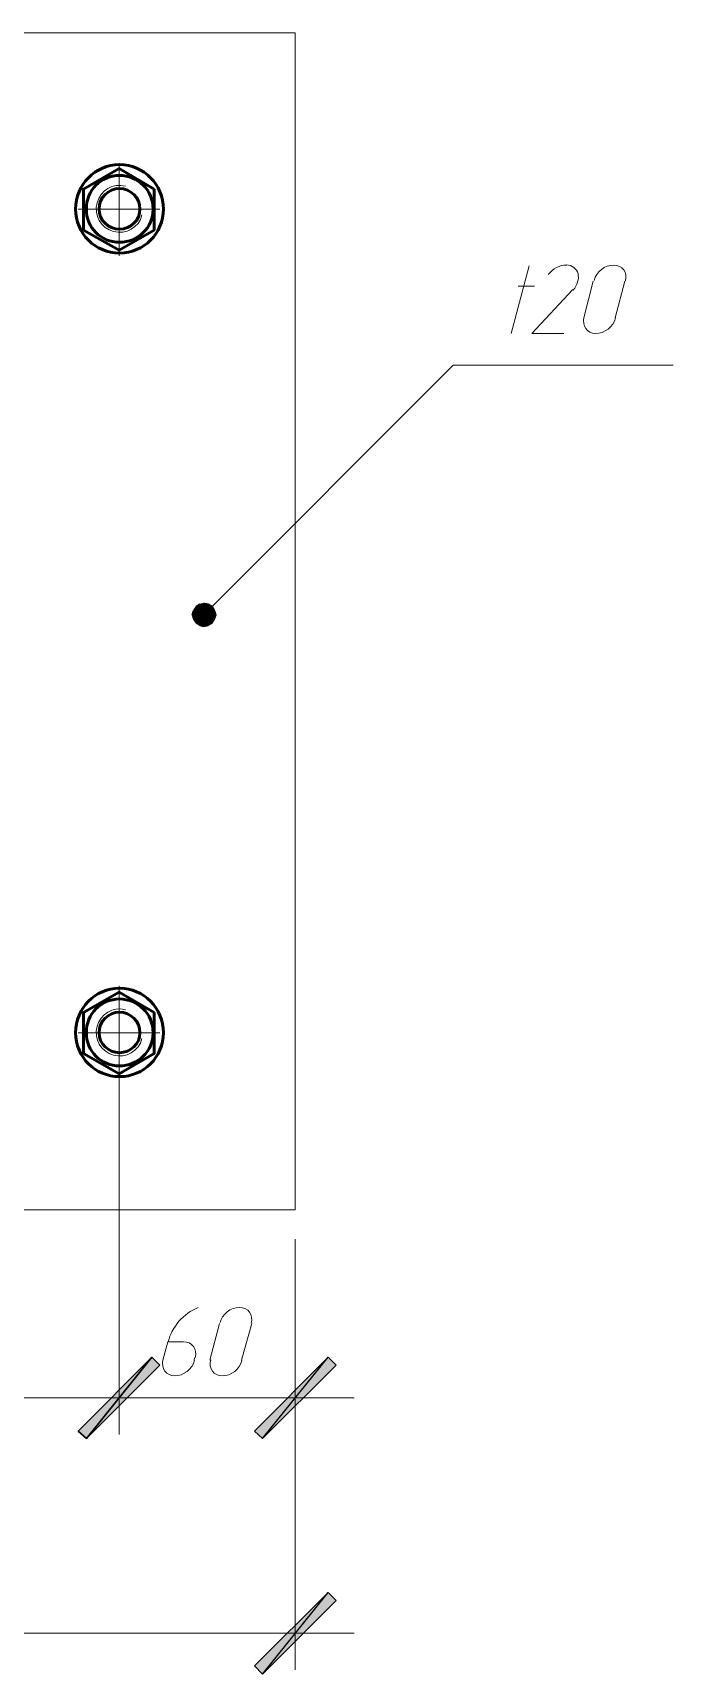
# Model space of a CAD drawing. Header units: millimetres. Extents: x -678 to 5260, y -935 to 3264.
# Drawn here: x 387 to 605, y 10 to 568 of the extents above; entities that cross this region are included whole.
import ezdxf

# ---------------------------------------------------------------- set-up
doc = ezdxf.new("R2010")
doc.units = ezdxf.units.MM
doc.header["$MEASUREMENT"] = 0
doc.layers.get('0').update_dxf_attribs({"linetype": 'CONTINUOUS'})

msp = doc.modelspace()

# ---------------------------------------------------------------- hatches: boundary and pattern name
at = {"true_color": 0x000007}
h = msp.add_hatch(color=7, dxfattribs=at)
h.paths.add_polyline_path([(446.75163, 374.00031), (445.25786, 374.33226), (445.25786, 370.34886)])
h.paths.add_polyline_path([(445.25786, 374.33226), (445.25786, 370.34886), (443.93006, 374.00031)])
h.paths.add_polyline_path([(445.25786, 370.34886), (443.93006, 374.00031), (442.60225, 373.17044)])
h = msp.add_hatch(color=7, dxfattribs=at)
h.paths.add_polyline_path([(449.40723, 370.34886), (448.90931, 371.84264), (445.25786, 370.34886)])
h.paths.add_polyline_path([(448.90931, 371.84264), (445.25786, 370.34886), (448.07943, 373.17044)])
h.paths.add_polyline_path([(445.25786, 370.34886), (448.07943, 373.17044), (446.75163, 374.00031)])
h = msp.add_hatch(color=7, dxfattribs=at)
h.paths.add_polyline_path([(442.60225, 373.17044), (441.77238, 371.84264), (445.25786, 370.34886)])
h.paths.add_polyline_path([(441.77238, 371.84264), (445.25786, 370.34886), (441.27445, 370.34886)])
h.paths.add_polyline_path([(445.25786, 370.34886), (441.27445, 370.34886), (441.77238, 368.85509)])
h = msp.add_hatch(color=7, dxfattribs=at)
h.paths.add_polyline_path([(441.77238, 368.85509), (442.60225, 367.52728), (445.25786, 370.34886)])
h.paths.add_polyline_path([(442.60225, 367.52728), (445.25786, 370.34886), (443.93006, 366.69741)])
h.paths.add_polyline_path([(445.25786, 370.34886), (443.93006, 366.69741), (445.25786, 366.36546)])
h = msp.add_hatch(color=7, dxfattribs=at)
h.paths.add_polyline_path([(445.25786, 366.36546), (446.75163, 366.69741), (445.25786, 370.34886)])
h.paths.add_polyline_path([(446.75163, 366.69741), (445.25786, 370.34886), (448.07943, 367.52728)])
h.paths.add_polyline_path([(445.25786, 370.34886), (448.07943, 367.52728), (448.90931, 368.85509)])
msp.add_hatch(color=7, dxfattribs=at).paths.add_polyline_path([(448.90931, 368.85509), (449.40723, 370.34886), (445.25786, 370.34886)])
h = msp.add_hatch(color=7, dxfattribs=at)
h.paths.add_polyline_path([(402.43628, 92.83849), (405.25786, 90.34886), (427.49852, 117.90073)])
h.paths.add_polyline_path([(405.25786, 90.34886), (427.49852, 117.90073), (430.3201, 115.24513)])
h = msp.add_hatch(color=7, dxfattribs=at)
h.paths.add_polyline_path([(430.3201, 115.24513), (427.49852, 117.90073), (405.25786, 90.34886)])
h.paths.add_polyline_path([(427.49852, 117.90073), (405.25786, 90.34886), (402.43628, 92.83849)])
h = msp.add_hatch(color=7, dxfattribs=at)
h.paths.add_polyline_path([(462.51927, 92.83849), (465.17487, 90.34886), (487.58151, 117.90073)])
h.paths.add_polyline_path([(465.17487, 90.34886), (487.58151, 117.90073), (490.23711, 115.24513)])
h = msp.add_hatch(color=7, dxfattribs=at)
h.paths.add_polyline_path([(462.51927, 13.00446), (465.17487, 10.18289), (487.58151, 37.90073)])
h.paths.add_polyline_path([(465.17487, 10.18289), (487.58151, 37.90073), (490.23711, 35.24513)])
h = msp.add_hatch(color=7, dxfattribs=at)
h.paths.add_polyline_path([(545.6323, 16.89246), (546.29415, 16.89246)])
h.paths.add_polyline_path([(546.29415, 16.89246), (545.6323, 16.89246)])
h = msp.add_hatch(color=7, dxfattribs=at)
h.paths.add_polyline_path([(545.73158, 17.52122), (546.85673, 17.52122)])
h.paths.add_polyline_path([(546.85673, 17.52122), (545.73158, 17.52122)])
h = msp.add_hatch(color=7, dxfattribs=at)
h.paths.add_polyline_path([(546.62508, 17.12411), (546.85673, 17.12411)])
h.paths.add_polyline_path([(546.85673, 17.12411), (546.62508, 17.12411)])
h = msp.add_hatch(color=7, dxfattribs=at)
h.paths.add_polyline_path([(547.38621, 18.48091), (547.18766, 18.48091)])
h.paths.add_polyline_path([(547.18766, 18.48091), (547.38621, 18.48091)])
h = msp.add_hatch(color=7, dxfattribs=at)
h.paths.add_polyline_path([(547.98188, 17.71978), (547.71714, 17.71978)])
h.paths.add_polyline_path([(547.71714, 17.71978), (547.98188, 17.71978)])
h = msp.add_hatch(color=7, dxfattribs=at)
h.paths.add_polyline_path([(547.71714, 17.52122), (548.8092, 17.52122)])
h.paths.add_polyline_path([(548.8092, 17.52122), (547.71714, 17.52122)])
h = msp.add_hatch(color=7, dxfattribs=at)
h.paths.add_polyline_path([(548.97466, 17.48813), (548.08116, 17.48813)])
h.paths.add_polyline_path([(548.97466, 17.48813), (548.08116, 17.48813)])
h = msp.add_hatch(color=7, dxfattribs=at)
h.paths.add_polyline_path([(548.27971, 16.89246), (548.97466, 16.89246)])
h.paths.add_polyline_path([(548.97466, 16.89246), (548.27971, 16.89246)])
h = msp.add_hatch(color=7, dxfattribs=at)
h.paths.add_polyline_path([(543.28272, 12.78897), (543.51437, 12.78897)])
h.paths.add_polyline_path([(543.51437, 12.78897), (543.28272, 12.78897)])
h = msp.add_hatch(color=7, dxfattribs=at)
h.paths.add_polyline_path([(544.07694, 13.05371), (543.84529, 13.05371)])
h.paths.add_polyline_path([(543.84529, 13.05371), (544.07694, 13.05371)])
h = msp.add_hatch(color=7, dxfattribs=at)
h.paths.add_polyline_path([(544.7057, 14.93999), (545.00354, 14.93999)])
h.paths.add_polyline_path([(545.00354, 14.93999), (544.7057, 14.93999)])
h = msp.add_hatch(color=7, dxfattribs=at)
h.paths.add_polyline_path([(545.20209, 15.13855), (544.87117, 15.13855)])
h.paths.add_polyline_path([(544.87117, 15.13855), (545.20209, 15.13855)])
h = msp.add_hatch(color=7, dxfattribs=at)
h.paths.add_polyline_path([(545.00354, 12.6566), (545.20209, 12.6566)])
h.paths.add_polyline_path([(545.20209, 12.6566), (545.00354, 12.6566)])
h = msp.add_hatch(color=7, dxfattribs=at)
h.paths.add_polyline_path([(545.26828, 16.13133), (545.76467, 16.13133)])
h.paths.add_polyline_path([(545.76467, 16.13133), (545.26828, 16.13133)])
h = msp.add_hatch(color=7, dxfattribs=at)
h.paths.add_polyline_path([(545.53302, 15.63494), (545.76467, 15.63494)])
h.paths.add_polyline_path([(545.76467, 15.63494), (545.53302, 15.63494)])
h = msp.add_hatch(color=7, dxfattribs=at)
h.paths.add_polyline_path([(545.76467, 15.60184), (545.53302, 15.60184)])
h.paths.add_polyline_path([(545.53302, 15.60184), (545.76467, 15.60184)])
h = msp.add_hatch(color=7, dxfattribs=at)
h.paths.add_polyline_path([(546.0956, 16.46225), (546.29415, 16.46225)])
h.paths.add_polyline_path([(546.29415, 16.46225), (546.0956, 16.46225)])
h = msp.add_hatch(color=7, dxfattribs=at)
h.paths.add_polyline_path([(547.71714, 16.42916), (547.94879, 16.42916)])
h.paths.add_polyline_path([(547.94879, 16.42916), (547.71714, 16.42916)])
h = msp.add_hatch(color=7, dxfattribs=at)
h.paths.add_polyline_path([(547.71714, 16.16442), (547.94879, 16.16442)])
h.paths.add_polyline_path([(547.94879, 16.16442), (547.71714, 16.16442)])
h = msp.add_hatch(color=7, dxfattribs=at)
h.paths.add_polyline_path([(547.94879, 14.9069), (547.71714, 14.9069)])
h.paths.add_polyline_path([(547.71714, 14.9069), (547.94879, 14.9069)])
h = msp.add_hatch(color=7, dxfattribs=at)
h.paths.add_polyline_path([(547.71714, 14.14577), (547.94879, 14.14577)])
h.paths.add_polyline_path([(547.94879, 14.14577), (547.71714, 14.14577)])
h = msp.add_hatch(color=7, dxfattribs=at)
h.paths.add_polyline_path([(547.94879, 13.35154), (547.71714, 13.35154)])
h.paths.add_polyline_path([(547.71714, 13.35154), (547.94879, 13.35154)])
h = msp.add_hatch(color=7, dxfattribs=at)
h.paths.add_polyline_path([(547.94879, 11.73), (547.71714, 11.73)])
h.paths.add_polyline_path([(547.71714, 11.73), (547.94879, 11.73)])
h = msp.add_hatch(color=7, dxfattribs=at)
h.paths.add_polyline_path([(548.51136, 15.83349), (548.27971, 15.83349)])
h.paths.add_polyline_path([(548.27971, 15.83349), (548.51136, 15.83349)])
h = msp.add_hatch(color=7, dxfattribs=at)
h.paths.add_polyline_path([(548.27971, 15.3702), (548.51136, 15.3702)])
h.paths.add_polyline_path([(548.51136, 15.3702), (548.27971, 15.3702)])
h = msp.add_hatch(color=7, dxfattribs=at)
h.paths.add_polyline_path([(548.51136, 14.54288), (548.27971, 14.54288)])
h.paths.add_polyline_path([(548.27971, 14.54288), (548.51136, 14.54288)])
h = msp.add_hatch(color=7, dxfattribs=at)
h.paths.add_polyline_path([(548.8092, 15.63494), (549.04085, 15.63494)])
h.paths.add_polyline_path([(549.04085, 15.63494), (548.8092, 15.63494)])
h.paths.add_polyline_path([(549.04085, 15.63494), (548.8092, 15.63494)])
h.paths.add_polyline_path([(548.8092, 15.63494), (549.04085, 15.63494)])
h = msp.add_hatch(color=7, dxfattribs=at)
h.paths.add_polyline_path([(548.8092, 15.50257), (549.04085, 15.50257)])
h.paths.add_polyline_path([(549.04085, 15.50257), (548.8092, 15.50257)])
h = msp.add_hatch(color=7, dxfattribs=at)
h.paths.add_polyline_path([(548.8092, 15.40329), (549.04085, 15.40329)])
h.paths.add_polyline_path([(549.04085, 15.40329), (548.8092, 15.40329)])
h = msp.add_hatch(color=7, dxfattribs=at)
h.paths.add_polyline_path([(548.8092, 15.27092), (549.04085, 15.27092)])
h.paths.add_polyline_path([(549.04085, 15.27092), (548.8092, 15.27092)])
h = msp.add_hatch(color=7, dxfattribs=at)
h.paths.add_polyline_path([(548.8092, 15.13855), (549.04085, 15.13855)])
h.paths.add_polyline_path([(549.04085, 15.13855), (548.8092, 15.13855)])
h = msp.add_hatch(color=7, dxfattribs=at)
h.paths.add_polyline_path([(548.8092, 14.93999), (549.04085, 14.93999)])
h.paths.add_polyline_path([(549.04085, 14.93999), (548.8092, 14.93999)])
h = msp.add_hatch(color=7, dxfattribs=at)
h.paths.add_polyline_path([(549.37177, 15.40329), (549.37177, 15.43638)])
h.paths.add_polyline_path([(549.37177, 15.43638), (549.37177, 15.40329)])
h = msp.add_hatch(color=7, dxfattribs=at)
h.paths.add_polyline_path([(549.43796, 15.3702), (549.37177, 15.3702)])
h.paths.add_polyline_path([(549.37177, 15.3702), (549.43796, 15.3702)])
h = msp.add_hatch(color=7, dxfattribs=at)
h.paths.add_polyline_path([(549.37177, 12.6566), (549.57033, 12.6566)])
h.paths.add_polyline_path([(549.57033, 12.6566), (549.37177, 12.6566)])
h = msp.add_hatch(color=7, dxfattribs=at)
h.paths.add_polyline_path([(549.37177, 12.6566), (549.57033, 12.6566)])
h.paths.add_polyline_path([(549.57033, 12.6566), (549.37177, 12.6566)])
h = msp.add_hatch(color=7, dxfattribs=at)
h.paths.add_polyline_path([(549.40487, 15.10545), (549.73579, 15.10545)])
h.paths.add_polyline_path([(549.73579, 15.10545), (549.40487, 15.10545)])
h = msp.add_hatch(color=7, dxfattribs=at)
h.paths.add_polyline_path([(549.76889, 15.07236), (549.43796, 15.07236)])
h.paths.add_polyline_path([(549.43796, 15.07236), (549.76889, 15.07236)])
h = msp.add_hatch(color=7, dxfattribs=at)
h.paths.add_polyline_path([(549.86816, 14.93999), (549.57033, 14.93999)])
h.paths.add_polyline_path([(549.57033, 14.93999), (549.86816, 14.93999)])
h = msp.add_hatch(color=7, dxfattribs=at)
h.paths.add_polyline_path([(550.6293, 11.76309), (550.39765, 11.76309)])
h.paths.add_polyline_path([(550.39765, 11.76309), (550.6293, 11.76309)])
h = msp.add_hatch(color=7, dxfattribs=at)
h.paths.add_polyline_path([(551.22496, 13.41773), (550.99332, 13.41773)])
h.paths.add_polyline_path([(550.99332, 13.41773), (551.22496, 13.41773)])
h = msp.add_hatch(color=7, dxfattribs=at)
h.paths.add_polyline_path([(551.5228, 13.5501), (551.75445, 13.5501)])
h.paths.add_polyline_path([(551.75445, 13.5501), (551.5228, 13.5501)])
h = msp.add_hatch(color=7, dxfattribs=at)
h.paths.add_polyline_path([(554.33568, 14.41051), (553.50836, 14.41051)])
h.paths.add_polyline_path([(553.50836, 14.41051), (554.33568, 14.41051)])
h = msp.add_hatch(color=7, dxfattribs=at)
h.paths.add_polyline_path([(553.50836, 14.31123), (554.33568, 14.31123)])
h.paths.add_polyline_path([(554.33568, 14.31123), (553.50836, 14.31123)])
h = msp.add_hatch(color=7, dxfattribs=at)
h.paths.add_polyline_path([(554.33568, 12.82206), (553.50836, 12.82206)])
h.paths.add_polyline_path([(554.33568, 12.82206), (553.50836, 12.82206)])
h = msp.add_hatch(color=7, dxfattribs=at)
h.paths.add_polyline_path([(553.50836, 12.82206), (554.33568, 12.82206)])
h.paths.add_polyline_path([(554.33568, 12.82206), (553.50836, 12.82206)])
h = msp.add_hatch(color=7, dxfattribs=at)
h.paths.add_polyline_path([(555.19609, 12.82206), (553.50836, 12.82206)])
h.paths.add_polyline_path([(553.50836, 12.82206), (555.19609, 12.82206)])
h = msp.add_hatch(color=7, dxfattribs=at)
h.paths.add_polyline_path([(553.50836, 12.68969), (555.09681, 12.68969)])
h.paths.add_polyline_path([(555.09681, 12.68969), (553.50836, 12.68969)])
h = msp.add_hatch(color=7, dxfattribs=at)
h.paths.add_polyline_path([(553.50836, 12.68969), (555.09681, 12.68969)])
h.paths.add_polyline_path([(555.09681, 12.68969), (553.50836, 12.68969)])
h = msp.add_hatch(color=7, dxfattribs=at)
h.paths.add_polyline_path([(554.33568, 12.82206), (555.19609, 12.82206)])
h.paths.add_polyline_path([(555.19609, 12.82206), (554.33568, 12.82206)])
h = msp.add_hatch(color=7, dxfattribs=at)
h.paths.add_polyline_path([(556.85072, 14.4436), (559.00175, 14.4436)])
h.paths.add_polyline_path([(559.00175, 14.4436), (556.85072, 14.4436)])
h = msp.add_hatch(color=7, dxfattribs=at)
h.paths.add_polyline_path([(559.00175, 13.78175), (556.85072, 13.78175)])
h.paths.add_polyline_path([(556.85072, 13.78175), (559.00175, 13.78175)])
h = msp.add_hatch(color=7, dxfattribs=at)
h.paths.add_polyline_path([(557.67804, 13.74865), (556.85072, 13.74865)])
h.paths.add_polyline_path([(557.67804, 13.74865), (556.85072, 13.74865)])
h = msp.add_hatch(color=7, dxfattribs=at)
h.paths.add_polyline_path([(557.67804, 13.25226), (556.85072, 13.25226)])
h.paths.add_polyline_path([(556.85072, 13.25226), (557.67804, 13.25226)])
h = msp.add_hatch(color=7, dxfattribs=at)
h.paths.add_polyline_path([(557.67804, 11.63072), (556.85072, 11.63072)])
h.paths.add_polyline_path([(557.67804, 11.63072), (556.85072, 11.63072)])
h = msp.add_hatch(color=7, dxfattribs=at)
h.paths.add_polyline_path([(559.10102, 11.36598), (556.85072, 11.36598)])
h.paths.add_polyline_path([(556.85072, 11.36598), (559.10102, 11.36598)])
h = msp.add_hatch(color=7, dxfattribs=at)
h.paths.add_polyline_path([(559.26649, 12.29258), (558.40608, 12.29258)])
h.paths.add_polyline_path([(558.40608, 12.29258), (559.26649, 12.29258)])
h = msp.add_hatch(color=7, dxfattribs=at)
h.paths.add_polyline_path([(560.62329, 14.47669), (561.45061, 14.47669)])
h.paths.add_polyline_path([(561.45061, 14.47669), (560.62329, 14.47669)])
h = msp.add_hatch(color=7, dxfattribs=at)
h.paths.add_polyline_path([(561.45061, 14.41051), (560.62329, 14.41051)])
h.paths.add_polyline_path([(560.62329, 14.41051), (561.45061, 14.41051)])
h = msp.add_hatch(color=7, dxfattribs=at)
h.paths.add_polyline_path([(561.45061, 12.52422), (560.62329, 12.52422)])
h.paths.add_polyline_path([(560.62329, 12.52422), (561.45061, 12.52422)])
h = msp.add_hatch(color=7, dxfattribs=at)
h.paths.add_polyline_path([(561.45061, 12.29258), (560.62329, 12.29258)])
h.paths.add_polyline_path([(560.62329, 12.29258), (561.45061, 12.29258)])
h = msp.add_hatch(color=7, dxfattribs=at)
h.paths.add_polyline_path([(562.87359, 14.27814), (563.70091, 14.27814)])
h.paths.add_polyline_path([(563.70091, 14.27814), (562.87359, 14.27814)])
h = msp.add_hatch(color=7, dxfattribs=at)
h.paths.add_polyline_path([(562.87359, 13.11989), (563.70091, 13.11989)])
h.paths.add_polyline_path([(563.70091, 13.11989), (562.87359, 13.11989)])
h = msp.add_hatch(color=7, dxfattribs=at)
h.paths.add_polyline_path([(563.70091, 14.41051), (562.97287, 14.41051)])
h.paths.add_polyline_path([(562.97287, 14.41051), (563.70091, 14.41051)])
h = msp.add_hatch(color=7, dxfattribs=at)
h.paths.add_polyline_path([(564.46204, 14.41051), (565.58719, 14.41051)])
h.paths.add_polyline_path([(565.58719, 14.41051), (564.46204, 14.41051)])
h = msp.add_hatch(color=7, dxfattribs=at)
h.paths.add_polyline_path([(564.46204, 14.31123), (565.62029, 14.31123)])
h.paths.add_polyline_path([(565.62029, 14.31123), (564.46204, 14.31123)])
h = msp.add_hatch(color=7, dxfattribs=at)
h.paths.add_polyline_path([(564.46204, 13.61628), (565.22317, 13.61628)])
h.paths.add_polyline_path([(565.22317, 13.61628), (564.46204, 13.61628)])
h = msp.add_hatch(color=7, dxfattribs=at)
h.paths.add_polyline_path([(564.46204, 13.61628), (565.22317, 13.61628)])
h.paths.add_polyline_path([(565.22317, 13.61628), (564.46204, 13.61628)])
h = msp.add_hatch(color=7, dxfattribs=at)
h.paths.add_polyline_path([(565.22317, 11.2998), (564.46204, 11.2998)])
h.paths.add_polyline_path([(564.46204, 11.2998), (565.22317, 11.2998)])
h = msp.add_hatch(color=7, dxfattribs=at)
h.paths.add_polyline_path([(565.22317, 13.61628), (565.85193, 13.61628)])
h.paths.add_polyline_path([(565.85193, 13.61628), (565.22317, 13.61628)])
h = msp.add_hatch(color=7, dxfattribs=at)
h.paths.add_polyline_path([(566.9109, 13.61628), (567.57275, 13.61628)])
h.paths.add_polyline_path([(567.57275, 13.61628), (566.9109, 13.61628)])
h.paths.add_polyline_path([(567.57275, 13.61628), (566.9109, 13.61628)])
h.paths.add_polyline_path([(566.9109, 13.61628), (567.57275, 13.61628)])
h = msp.add_hatch(color=7, dxfattribs=at)
h.paths.add_polyline_path([(567.17564, 14.37742), (568.33389, 14.37742)])
h.paths.add_polyline_path([(568.33389, 14.37742), (567.17564, 14.37742)])
h = msp.add_hatch(color=7, dxfattribs=at)
h.paths.add_polyline_path([(567.20873, 14.47669), (568.33389, 14.47669)])
h.paths.add_polyline_path([(568.33389, 14.47669), (567.20873, 14.47669)])
h = msp.add_hatch(color=7, dxfattribs=at)
h.paths.add_polyline_path([(568.33389, 12.52422), (567.57275, 12.52422)])
h.paths.add_polyline_path([(567.57275, 12.52422), (568.33389, 12.52422)])
h = msp.add_hatch(color=7, dxfattribs=at)
h.paths.add_polyline_path([(569.09502, 14.47669), (571.97408, 14.47669)])
h.paths.add_polyline_path([(571.97408, 14.47669), (569.09502, 14.47669)])
h = msp.add_hatch(color=7, dxfattribs=at)
h.paths.add_polyline_path([(569.09502, 14.37742), (571.97408, 14.37742)])
h.paths.add_polyline_path([(571.97408, 14.37742), (569.09502, 14.37742)])
h = msp.add_hatch(color=7, dxfattribs=at)
h.paths.add_polyline_path([(569.09502, 13.74865), (569.92234, 13.74865)])
h.paths.add_polyline_path([(569.92234, 13.74865), (569.09502, 13.74865)])
h = msp.add_hatch(color=7, dxfattribs=at)
h.paths.add_polyline_path([(569.92234, 13.35154), (569.09502, 13.35154)])
h.paths.add_polyline_path([(569.09502, 13.35154), (569.92234, 13.35154)])
h = msp.add_hatch(color=7, dxfattribs=at)
h.paths.add_polyline_path([(571.11367, 13.74865), (571.97408, 13.74865)])
h.paths.add_polyline_path([(571.97408, 13.74865), (571.11367, 13.74865)])
h = msp.add_hatch(color=7, dxfattribs=at)
h.paths.add_polyline_path([(574.55531, 11.76309), (573.6949, 11.76309)])
h.paths.add_polyline_path([(573.6949, 11.76309), (574.55531, 11.76309)])
h = msp.add_hatch(color=7, dxfattribs=at)
h.paths.add_polyline_path([(574.1582, 12.68969), (574.95242, 12.68969)])
h.paths.add_polyline_path([(574.95242, 12.68969), (574.1582, 12.68969)])
h = msp.add_hatch(color=7, dxfattribs=at)
h.paths.add_polyline_path([(574.82005, 14.4436), (575.71356, 14.4436)])
h.paths.add_polyline_path([(575.71356, 14.4436), (574.82005, 14.4436)])
h = msp.add_hatch(color=7, dxfattribs=at)
h.paths.add_polyline_path([(576.4085, 12.68969), (577.23582, 12.68969)])
h.paths.add_polyline_path([(577.23582, 12.68969), (576.4085, 12.68969)])
h = msp.add_hatch(color=7, dxfattribs=at)
h.paths.add_polyline_path([(579.61849, 14.4436), (580.44581, 14.4436)])
h.paths.add_polyline_path([(580.44581, 14.4436), (579.61849, 14.4436)])
h = msp.add_hatch(color=7, dxfattribs=at)
h.paths.add_polyline_path([(580.44581, 14.41051), (579.61849, 14.41051)])
h.paths.add_polyline_path([(579.61849, 14.41051), (580.44581, 14.41051)])
h = msp.add_hatch(color=7, dxfattribs=at)
h.paths.add_polyline_path([(580.44581, 14.31123), (579.61849, 14.31123)])
h.paths.add_polyline_path([(579.61849, 14.31123), (580.44581, 14.31123)])
h = msp.add_hatch(color=7, dxfattribs=at)
h.paths.add_polyline_path([(579.61849, 11.16742), (581.73643, 11.16742)])
h.paths.add_polyline_path([(581.73643, 11.16742), (579.61849, 11.16742)])
h = msp.add_hatch(color=7, dxfattribs=at)
h.paths.add_polyline_path([(583.45725, 12.29258), (582.56374, 12.29258)])
h.paths.add_polyline_path([(582.56374, 12.29258), (583.45725, 12.29258)])
h = msp.add_hatch(color=7, dxfattribs=at)
h.paths.add_polyline_path([(584.28456, 11.59763), (582.92776, 11.59763)])
h.paths.add_polyline_path([(584.28456, 11.59763), (582.92776, 11.59763)])
h = msp.add_hatch(color=7, dxfattribs=at)
h.paths.add_polyline_path([(544.67261, 10.3732), (544.97045, 10.3732)])
h.paths.add_polyline_path([(544.97045, 10.3732), (544.67261, 10.3732)])
h = msp.add_hatch(color=7, dxfattribs=at)
h.paths.add_polyline_path([(544.87117, 10.20774), (545.20209, 10.20774)])
h.paths.add_polyline_path([(545.20209, 10.20774), (544.87117, 10.20774)])
h = msp.add_hatch(color=7, dxfattribs=at)
h.paths.add_polyline_path([(545.00354, 10.3732), (545.20209, 10.3732)])
h.paths.add_polyline_path([(545.20209, 10.3732), (545.00354, 10.3732)])
h.paths.add_polyline_path([(545.20209, 10.3732), (545.00354, 10.3732)])
h.paths.add_polyline_path([(545.00354, 10.3732), (545.20209, 10.3732)])
h = msp.add_hatch(color=7, dxfattribs=at)
h.paths.add_polyline_path([(545.00354, 10.3732), (545.20209, 10.3732)])
h.paths.add_polyline_path([(545.20209, 10.3732), (545.00354, 10.3732)])
h = msp.add_hatch(color=7, dxfattribs=at)
h.paths.add_polyline_path([(549.37177, 10.3732), (549.57033, 10.3732)])
h.paths.add_polyline_path([(549.57033, 10.3732), (549.37177, 10.3732)])
h = msp.add_hatch(color=7, dxfattribs=at)
h.paths.add_polyline_path([(549.37177, 10.3732), (549.57033, 10.3732)])
h.paths.add_polyline_path([(549.57033, 10.3732), (549.37177, 10.3732)])
h = msp.add_hatch(color=7, dxfattribs=at)
h.paths.add_polyline_path([(549.37177, 10.20774), (549.73579, 10.20774)])
h.paths.add_polyline_path([(549.73579, 10.20774), (549.37177, 10.20774)])
h = msp.add_hatch(color=7, dxfattribs=at)
h.paths.add_polyline_path([(549.57033, 10.3732), (549.86816, 10.3732)])
h.paths.add_polyline_path([(549.86816, 10.3732), (549.57033, 10.3732)])
h = msp.add_hatch(color=7, dxfattribs=at)
h.paths.add_polyline_path([(554.33568, 11.06815), (553.50836, 11.06815)])
h.paths.add_polyline_path([(553.50836, 11.06815), (554.33568, 11.06815)])
h = msp.add_hatch(color=7, dxfattribs=at)
h.paths.add_polyline_path([(554.33568, 10.93578), (553.50836, 10.93578)])
h.paths.add_polyline_path([(553.50836, 10.93578), (554.33568, 10.93578)])
h = msp.add_hatch(color=7, dxfattribs=at)
h.paths.add_polyline_path([(556.42052, 10.93578), (555.42774, 10.93578)])
h.paths.add_polyline_path([(555.42774, 10.93578), (556.42052, 10.93578)])
h = msp.add_hatch(color=7, dxfattribs=at)
h.paths.add_polyline_path([(555.42774, 10.93578), (556.42052, 10.93578)])
h.paths.add_polyline_path([(556.42052, 10.93578), (555.42774, 10.93578)])
h = msp.add_hatch(color=7, dxfattribs=at)
h.paths.add_polyline_path([(558.27371, 10.93578), (556.85072, 10.93578)])
h.paths.add_polyline_path([(556.85072, 10.93578), (558.27371, 10.93578)])
h = msp.add_hatch(color=7, dxfattribs=at)
h.paths.add_polyline_path([(560.62329, 11.06815), (561.41751, 11.06815)])
h.paths.add_polyline_path([(561.41751, 11.06815), (560.62329, 11.06815)])
h = msp.add_hatch(color=7, dxfattribs=at)
h.paths.add_polyline_path([(561.31824, 10.93578), (560.62329, 10.93578)])
h.paths.add_polyline_path([(560.62329, 10.93578), (561.31824, 10.93578)])
h = msp.add_hatch(color=7, dxfattribs=at)
h.paths.add_polyline_path([(561.31824, 10.93578), (560.62329, 10.93578)])
h.paths.add_polyline_path([(561.31824, 10.93578), (560.62329, 10.93578)])
h = msp.add_hatch(color=7, dxfattribs=at)
h.paths.add_polyline_path([(562.87359, 10.93578), (563.70091, 10.93578)])
h.paths.add_polyline_path([(563.70091, 10.93578), (562.87359, 10.93578)])
h = msp.add_hatch(color=7, dxfattribs=at)
h.paths.add_polyline_path([(564.46204, 11.00196), (565.22317, 11.00196)])
h.paths.add_polyline_path([(565.22317, 11.00196), (564.46204, 11.00196)])
h = msp.add_hatch(color=7, dxfattribs=at)
h.paths.add_polyline_path([(564.46204, 10.93578), (565.22317, 10.93578)])
h.paths.add_polyline_path([(565.22317, 10.93578), (564.46204, 10.93578)])
h = msp.add_hatch(color=7, dxfattribs=at)
h.paths.add_polyline_path([(566.67925, 10.93578), (566.08358, 10.93578)])
h.paths.add_polyline_path([(566.08358, 10.93578), (566.67925, 10.93578)])
h = msp.add_hatch(color=7, dxfattribs=at)
h.paths.add_polyline_path([(568.33389, 11.06815), (567.57275, 11.06815)])
h.paths.add_polyline_path([(567.57275, 11.06815), (568.33389, 11.06815)])
h = msp.add_hatch(color=7, dxfattribs=at)
h.paths.add_polyline_path([(567.57275, 10.96887), (568.33389, 10.96887)])
h.paths.add_polyline_path([(568.33389, 10.96887), (567.57275, 10.96887)])
h = msp.add_hatch(color=7, dxfattribs=at)
h.paths.add_polyline_path([(567.57275, 10.90268), (568.33389, 10.90268)])
h.paths.add_polyline_path([(568.33389, 10.90268), (567.57275, 10.90268)])
h = msp.add_hatch(color=7, dxfattribs=at)
h.paths.add_polyline_path([(569.92234, 11.06815), (569.09502, 11.06815)])
h.paths.add_polyline_path([(569.09502, 11.06815), (569.92234, 11.06815)])
h = msp.add_hatch(color=7, dxfattribs=at)
h.paths.add_polyline_path([(569.92234, 10.93578), (569.09502, 10.93578)])
h.paths.add_polyline_path([(569.09502, 10.93578), (569.92234, 10.93578)])
h = msp.add_hatch(color=7, dxfattribs=at)
h.paths.add_polyline_path([(571.97408, 10.93578), (571.11367, 10.93578)])
h.paths.add_polyline_path([(571.11367, 10.93578), (571.97408, 10.93578)])
h = msp.add_hatch(color=7, dxfattribs=at)
h.paths.add_polyline_path([(574.22439, 10.93578), (573.33088, 10.93578)])
h.paths.add_polyline_path([(573.33088, 10.93578), (574.22439, 10.93578)])
h = msp.add_hatch(color=7, dxfattribs=at)
h.paths.add_polyline_path([(579.61849, 11.00196), (581.37241, 11.00196)])
h.paths.add_polyline_path([(581.37241, 11.00196), (579.61849, 11.00196)])
h = msp.add_hatch(color=7, dxfattribs=at)
h.paths.add_polyline_path([(580.74365, 10.90268), (579.61849, 10.90268)])
h.paths.add_polyline_path([(580.74365, 10.90268), (579.61849, 10.90268)])

# ---------------------------------------------------------------- linework, layer by layer
at = {"color": 7, "linetype": 'Continuous', "lineweight": 5, "true_color": 0x000007}
msp.add_lwpolyline([(76.2952, 168.02521), (476.2952, 168.02521), (476.2952, 568.19119), (76.2952, 568.19119)], close=True, dxfattribs=at)
at = {"color": 7, "linetype": 'Continuous', "lineweight": 50, "true_color": 0x000007}
for points in [[(428.3284, 515.07915), (416.37819, 522.05011), (404.26201, 515.07915), (404.26201, 501.13724), (416.37819, 494.33226)], [(428.3284, 515.07915), (428.3284, 501.13724), (428.3284, 501.13724)], [(428.3284, 501.13724), (416.37819, 494.33226), (416.37819, 494.33226)], [(428.3284, 235.07915), (416.37819, 242.05011), (404.26201, 235.07915), (404.26201, 221.13724), (416.37819, 214.33226)], [(428.3284, 235.07915), (428.3284, 221.13724), (428.3284, 221.13724)], [(428.3284, 221.13724), (416.37819, 214.33226), (416.37819, 214.33226)]]:
    msp.add_lwpolyline(points, dxfattribs=at)
at = {"color": 7, "linetype": 'Continuous', "lineweight": 9, "true_color": 0x000007}
for points in [[(416.37819, 492.34056), (416.37819, 523.87583), (416.37819, 523.87583)], [(402.43628, 508.27417), (430.3201, 508.27417), (430.3201, 508.27417)], [(549.82217, 465.95052), (555.96325, 489.02106), (555.96325, 489.02106)], [(552.14582, 482.05011), (557.78898, 482.05011), (557.78898, 482.05011)], [(567.74748, 465.95052), (556.79313, 465.95052), (570.73503, 480.88828)], [(577.70599, 483.70986), (574.55246, 471.26172), (574.55246, 471.26172)], [(585.17487, 471.26172), (588.49437, 483.70986), (588.49437, 483.70986)], [(445.25786, 370.34886), (530.07113, 455.16214), (604.92591, 455.16214)], [(416.37819, 212.34056), (416.37819, 244.20778), (416.37819, 244.20778)], [(402.43628, 228.27417), (430.3201, 228.27417), (430.3201, 228.27417)], [(416.37819, 218.14969), (416.37819, 91.67666), (416.37819, 91.67666)], [(416.37819, 218.14969), (416.37819, 91.67666), (416.37819, 91.67666)], [(476.2952, 158.0667), (476.2952, 91.67666), (476.2952, 91.67666)], [(450.56906, 129.35301), (447.24956, 116.90488), (447.24956, 116.90488)], [(458.03794, 116.90488), (461.52342, 129.35301), (461.52342, 129.35301)], [(438.2869, 123.21193), (432.9757, 123.21193), (431.31595, 116.90488)], [(441.93835, 116.90488), (442.10433, 117.73475), (442.10433, 117.73475)], [(256.21221, 104.1248), (436.46118, 104.1248), (436.46118, 104.1248)], [(396.2952, 104.1248), (496.37819, 104.1248), (496.37819, 104.1248)], [(476.2952, 94.16629), (476.2952, 11.67666), (476.2952, 11.67666)], [(496.37819, 24.1248), (56.37819, 24.1248), (56.37819, 24.1248)]]:
    msp.add_lwpolyline(points, dxfattribs=at)
at = {"color": 7, "linetype": 'Continuous', "lineweight": -2, "true_color": 0x000007}
for points in [[(445.25786, 370.34886), (443.93006, 374.00031), (442.60225, 373.17044)], [(445.25786, 374.33226), (445.25786, 370.34886), (443.93006, 374.00031)], [(446.75163, 374.00031), (445.25786, 374.33226), (445.25786, 370.34886)], [(445.25786, 370.34886), (448.07943, 373.17044), (446.75163, 374.00031)], [(441.77238, 371.84264), (445.25786, 370.34886), (441.27445, 370.34886)], [(445.25786, 370.34886), (441.27445, 370.34886), (441.77238, 368.85509)], [(442.60225, 373.17044), (441.77238, 371.84264), (445.25786, 370.34886)], [(441.77238, 368.85509), (442.60225, 367.52728), (445.25786, 370.34886)], [(442.60225, 367.52728), (445.25786, 370.34886), (443.93006, 366.69741)], [(445.25786, 370.34886), (443.93006, 366.69741), (445.25786, 366.36546)], [(448.90931, 371.84264), (445.25786, 370.34886), (448.07943, 373.17044)], [(449.40723, 370.34886), (448.90931, 371.84264), (445.25786, 370.34886)], [(445.25786, 366.36546), (446.75163, 366.69741), (445.25786, 370.34886)], [(446.75163, 366.69741), (445.25786, 370.34886), (448.07943, 367.52728)], [(445.25786, 370.34886), (448.07943, 367.52728), (448.90931, 368.85509)], [(448.90931, 368.85509), (449.40723, 370.34886), (445.25786, 370.34886)], [(402.43628, 92.83849), (405.25786, 90.34886), (427.49852, 117.90073)], [(427.49852, 117.90073), (405.25786, 90.34886), (402.43628, 92.83849)], [(405.25786, 90.34886), (427.49852, 117.90073), (430.3201, 115.24513)], [(430.3201, 115.24513), (427.49852, 117.90073), (405.25786, 90.34886)], [(462.51927, 92.83849), (465.17487, 90.34886), (487.58151, 117.90073)], [(465.17487, 90.34886), (487.58151, 117.90073), (490.23711, 115.24513)], [(462.51927, 13.00446), (465.17487, 10.18289), (487.58151, 37.90073)], [(465.17487, 10.18289), (487.58151, 37.90073), (490.23711, 35.24513)]]:
    msp.add_lwpolyline(points, close=True, dxfattribs=at)
at = {"color": 7, "linetype": 'Continuous', "lineweight": 50, "true_color": 0x000007}
for points in [[(431.48192, 508.27417), (431.48192, 516.57293), (424.84292, 523.37791), (416.54416, 523.37791), (416.54416, 523.37791), (408.24541, 523.37791), (401.6064, 516.57293), (401.6064, 508.27417)], [(427.99645, 508.27417), (427.99645, 514.58123), (422.85122, 519.72645), (416.54416, 519.72645), (416.54416, 519.72645), (410.23711, 519.72645), (405.25786, 514.58123), (405.25786, 508.27417)], [(423.51512, 508.27417), (423.51512, 512.0916), (420.36159, 515.24513), (416.54416, 515.24513), (416.54416, 515.24513), (412.72674, 515.24513), (409.57321, 512.0916), (409.57321, 508.27417)], [(401.6064, 508.27417), (401.6064, 499.97542), (408.24541, 493.33641), (416.54416, 493.33641), (416.54416, 493.33641), (424.84292, 493.33641), (431.48192, 499.97542), (431.48192, 508.27417)], [(405.25786, 508.27417), (405.25786, 501.96712), (410.23711, 496.98787), (416.54416, 496.98787), (416.54416, 496.98787), (422.85122, 496.98787), (427.99645, 501.96712), (427.99645, 508.27417)], [(409.57321, 508.27417), (409.57321, 504.45675), (412.72674, 501.46919), (416.54416, 501.46919), (416.54416, 501.46919), (420.36159, 501.46919), (423.51512, 504.45675), (423.51512, 508.27417)], [(431.48192, 228.27417), (431.48192, 236.57293), (424.84292, 243.37791), (416.54416, 243.37791), (416.54416, 243.37791), (408.24541, 243.37791), (401.6064, 236.57293), (401.6064, 228.27417)], [(427.99645, 228.27417), (427.99645, 234.58123), (422.85122, 239.72645), (416.54416, 239.72645), (416.54416, 239.72645), (410.23711, 239.72645), (405.25786, 234.58123), (405.25786, 228.27417)], [(423.51512, 228.27417), (423.51512, 232.0916), (420.36159, 235.24513), (416.54416, 235.24513), (416.54416, 235.24513), (412.72674, 235.24513), (409.57321, 232.0916), (409.57321, 228.27417)], [(401.6064, 228.27417), (401.6064, 219.97542), (408.24541, 213.33641), (416.54416, 213.33641), (416.54416, 213.33641), (424.84292, 213.33641), (431.48192, 219.97542), (431.48192, 228.27417)], [(405.25786, 228.27417), (405.25786, 221.96712), (410.23711, 216.98787), (416.54416, 216.98787), (416.54416, 216.98787), (422.85122, 216.98787), (427.99645, 221.96712), (427.99645, 228.27417)], [(409.57321, 228.27417), (409.57321, 224.45675), (412.72674, 221.46919), (416.54416, 221.46919), (416.54416, 221.46919), (420.36159, 221.46919), (423.51512, 224.45675), (423.51512, 228.27417)]]:
    msp.add_open_spline(points, degree=3, knots=[0, 0, 0, 0, 0.125, 0.125, 0.125, 0.125001, 1, 1, 1, 1], dxfattribs=at)
at = {"color": 7, "linetype": 'Continuous', "lineweight": 9, "true_color": 0x000007}
for points, knots in [([(418.53586, 516.075), (414.38649, 517.23683), (410.07113, 514.58123), (408.90931, 510.43185), (408.90931, 510.43185), (407.74748, 506.1165), (410.23711, 501.80114), (414.55246, 500.63932), (414.55246, 500.63932), (418.70184, 499.47749), (423.18317, 501.96712), (424.17902, 506.28247)], [0, 0, 0, 0, 0.083333336, 0.083333336, 0.083333336, 0.083334336, 0.166666672, 0.166666672, 0.166666672, 0.166667672, 1, 1, 1, 1]), ([(570.90101, 480.72231), (572.39479, 482.38206), (572.89271, 484.53973), (572.56076, 486.36546), (572.56076, 486.36546), (572.06284, 488.02521), (570.56906, 489.18704), (568.57736, 489.35301)], [0, 0, 0, 0, 0.125, 0.125, 0.125, 0.125001, 1, 1, 1, 1]), ([(418.53586, 236.075), (414.38649, 237.23683), (410.07113, 234.58123), (408.90931, 230.43185), (408.90931, 230.43185), (407.74748, 226.1165), (410.23711, 221.80114), (414.55246, 220.63932), (414.55246, 220.63932), (418.70184, 219.47749), (423.18317, 221.96712), (424.17902, 226.28247)], [0, 0, 0, 0, 0.083333336, 0.083333336, 0.083333336, 0.083334336, 0.166666672, 0.166666672, 0.166666672, 0.166667672, 1, 1, 1, 1])]:
    msp.add_open_spline(points, degree=3, knots=knots, dxfattribs=at)
for points in [[(568.57736, 489.18704), (566.41968, 489.35301), (563.93006, 488.02521), (562.43628, 486.03351)], [(584.67694, 489.18704), (581.68939, 489.35301), (578.70184, 486.86338), (578.03794, 484.04181)], [(588.66035, 483.87583), (589.49022, 486.69741), (587.6645, 489.18704), (584.67694, 489.18704)], [(574.55246, 471.4277), (573.88856, 468.44015), (575.54831, 466.1165), (578.53586, 465.95052)], [(578.53586, 465.95052), (581.52342, 465.95052), (584.51097, 468.27417), (585.34084, 471.26172)], [(443.26615, 134.83019), (438.2869, 132.83849), (434.3035, 128.19119), (433.14167, 123.21193)], [(457.37404, 134.83019), (454.38649, 134.99616), (451.39893, 132.50654), (450.73503, 129.68496)], [(461.35744, 129.51899), (462.18732, 132.34056), (460.36159, 134.83019), (457.37404, 134.83019)], [(442.2703, 117.73475), (443.10018, 120.72231), (441.27445, 123.21193), (438.2869, 123.21193)], [(431.31595, 117.07085), (430.65205, 114.0833), (432.47777, 111.59367), (435.29935, 111.59367)], [(435.29935, 111.59367), (438.2869, 111.59367), (441.27445, 113.91733), (442.10433, 116.90488)], [(447.58151, 117.07085), (446.75163, 114.0833), (448.57736, 111.59367), (451.56491, 111.59367)], [(451.56491, 111.59367), (454.55246, 111.59367), (457.54001, 113.91733), (458.20391, 116.90488)]]:
    msp.add_open_spline(points, degree=3, dxfattribs=at)

doc.saveas('drawing.dxf')
